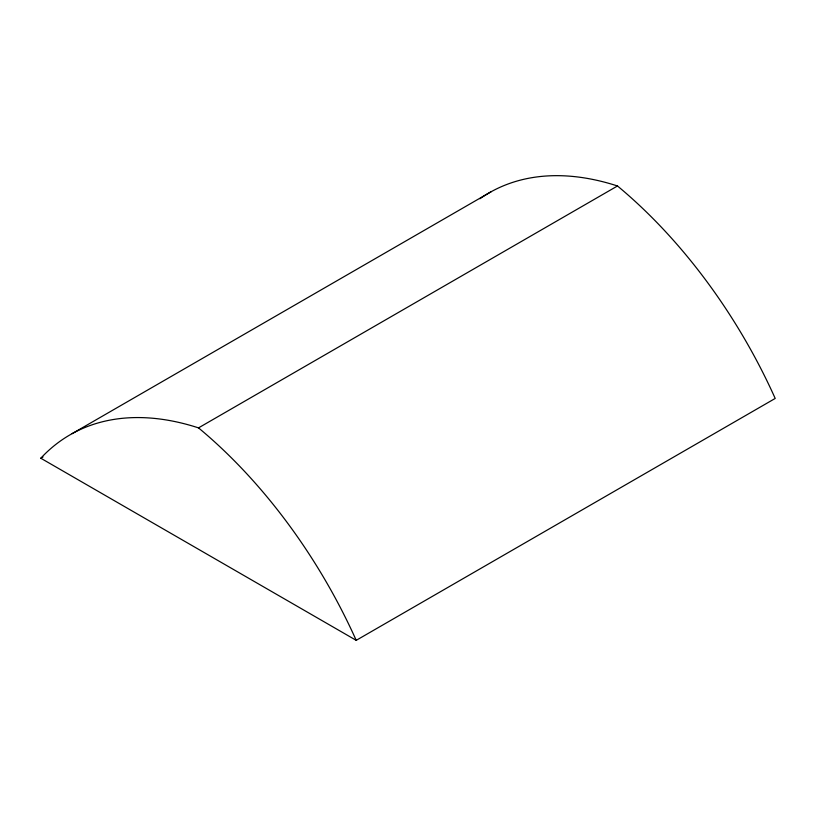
<?xml version="1.0" encoding="UTF-8"?>
<svg xmlns="http://www.w3.org/2000/svg" width="816" height="816" viewBox="0 0 816 816"><rect width="100%" height="100%" fill="white"/><g stroke="black" fill="none" stroke-linecap="round" stroke-linejoin="round"><path stroke-width="1.22" d="M72.114 433.653L491.099 191.76M479.9 198.747A367.965 212.446 60 0 1 617.488 185.977A367.965 212.446 60 0 1 775.2 398.443L356.215 640.336L40.8 458.225L43.003 456.96M40.8 458.225A367.965 212.446 60 0 1 198.512 427.88L617.488 185.977M198.512 427.88A367.965 212.446 60 0 1 356.215 640.336"/></g></svg>
